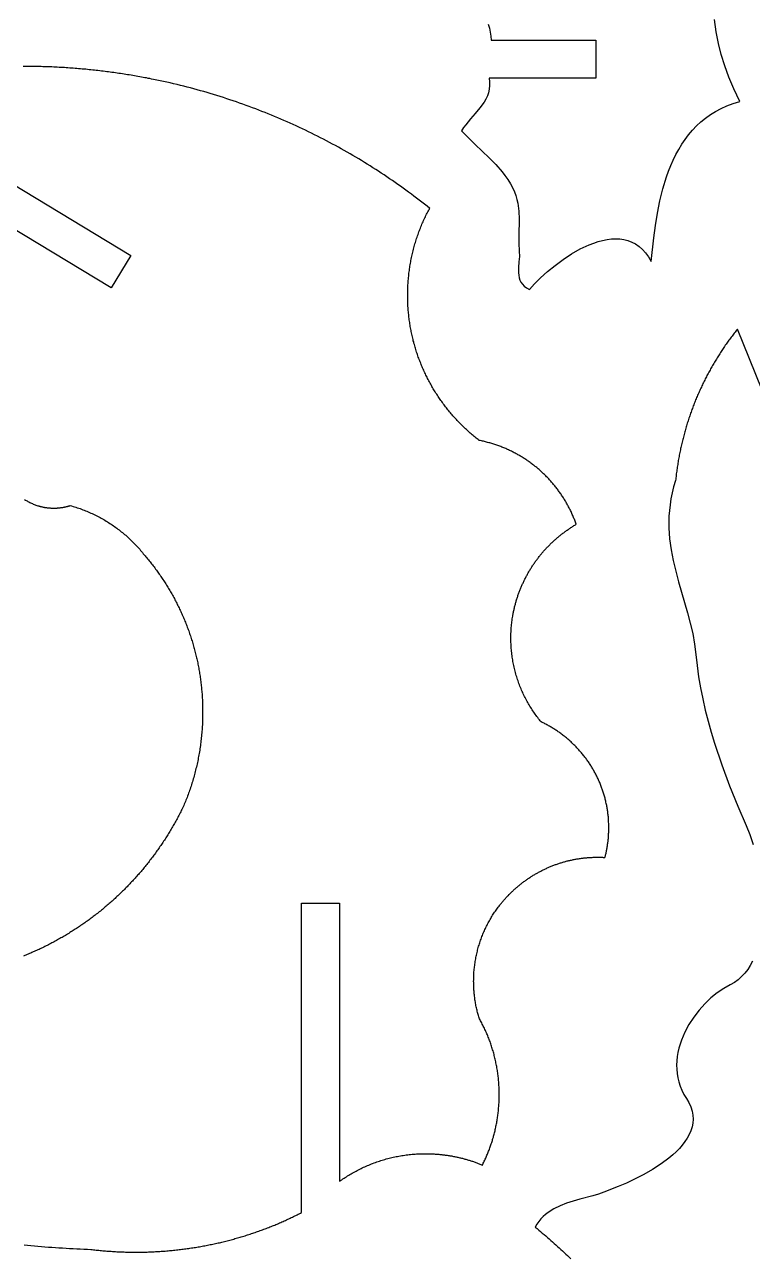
# Model space of a CAD drawing. Extents: x 25 to 747, y 34 to 1185.
# Drawn here: x 228.5 to 346.2, y 558.6 to 758.3 of the extents above; entities that cross this region are included whole.
import ezdxf

# ---------------------------------------------------------------- set-up
doc = ezdxf.new("R2010")
doc.units = 0
doc.layers.add('Default_Layer', color=1, linetype='CONTINUOUS')

msp = doc.modelspace()

# ---------------------------------------------------------------- linework, layer by layer
at = {"layer": 'Default_Layer'}
for points in [[(303.48, 758.36), (303.68, 757.73), (303.81, 757.09), (303.9, 756.45), (303.94, 755.8), (303.94, 755.77), (320.86, 755.77), (320.86, 749.62), (303.64, 749.62), (303.68, 749.05), (303.7, 748.43), (303.64, 747.84), (303.52, 747.28), (303.34, 746.75), (303.1, 746.24), (302.82, 745.76), (302.14, 744.82), (301.38, 743.91), (300.59, 743.02), (299.83, 742.1), (299.48, 741.62), (299.16, 741.12), (300.25, 740), (301.37, 738.91), (303.62, 736.76), (304.7, 735.65), (305.71, 734.48), (306.18, 733.86), (306.63, 733.22), (307.05, 732.54), (307.43, 731.84), (307.71, 731.24), (307.93, 730.63), (308.11, 730), (308.24, 729.37), (308.4, 728.1), (308.46, 726.8), (308.43, 724.19), (308.43, 722.9), (308.49, 721.62), (308.51, 720.76), (308.45, 719.88), (308.38, 718.99), (308.37, 718.13), (308.41, 717.72), (308.48, 717.32), (308.59, 716.95), (308.77, 716.59), (309, 716.26), (309.3, 715.95), (309.68, 715.68), (310.14, 715.44), (310.97, 716.36), (311.95, 717.33), (313.06, 718.33), (314.28, 719.33), (315.58, 720.29), (316.95, 721.18), (318.37, 721.99), (319.81, 722.66), (320.54, 722.94), (321.26, 723.18), (321.98, 723.38), (322.7, 723.52), (323.4, 723.61), (324.1, 723.64), (324.78, 723.61), (325.44, 723.51), (326.08, 723.35), (326.71, 723.11), (327.31, 722.79), (327.88, 722.4), (328.42, 721.92), (328.93, 721.35), (329.41, 720.69), (329.85, 719.93), (330.25, 723.81), (330.52, 725.79), (330.84, 727.79), (331.24, 729.77), (331.73, 731.73), (332.31, 733.64), (332.64, 734.57), (333.01, 735.49), (333.4, 736.38), (333.83, 737.25), (334.29, 738.1), (334.78, 738.92), (335.32, 739.71), (335.89, 740.47), (336.51, 741.2), (337.17, 741.89), (337.87, 742.54), (338.62, 743.16), (339.42, 743.73), (340.26, 744.25), (341.16, 744.73), (342.11, 745.16), (343.11, 745.54), (344.17, 745.86), (343.24, 747.88), (342.43, 749.79), (341.75, 751.63), (341.18, 753.44), (340.71, 755.26), (340.34, 757.14), (340.07, 759.11)], [(228.36, 560.79), (228.92, 560.74), (229.48, 560.68), (230.05, 560.63), (230.61, 560.58), (231.17, 560.53), (231.74, 560.48), (232.31, 560.44), (232.87, 560.39), (233.44, 560.35), (234.01, 560.31), (234.59, 560.28), (235.16, 560.24), (235.73, 560.21), (236.31, 560.18), (236.88, 560.15), (237.46, 560.12), (238.04, 560.1), (238.61, 560.07), (239.19, 560.05), (239.4, 560.03), (239.61, 560), (239.82, 559.98), (240.03, 559.95), (240.24, 559.93), (240.45, 559.91), (240.67, 559.88), (240.89, 559.86), (241.11, 559.84), (241.33, 559.82), (241.55, 559.8), (241.77, 559.79), (242, 559.77), (242.22, 559.75), (242.45, 559.74), (242.68, 559.72), (242.91, 559.71), (243.14, 559.7), (243.37, 559.68), (243.61, 559.67), (243.84, 559.66), (244.07, 559.65), (244.31, 559.64), (244.55, 559.64), (244.78, 559.63), (245.02, 559.62), (245.26, 559.62), (245.5, 559.61), (245.73, 559.61), (245.97, 559.61), (246.21, 559.61), (246.45, 559.61), (246.68, 559.61), (246.91, 559.61), (247.14, 559.61), (247.37, 559.61), (247.6, 559.62), (247.82, 559.62), (248.05, 559.63), (248.28, 559.63), (248.51, 559.64), (248.74, 559.65), (248.96, 559.66), (249.19, 559.67), (249.42, 559.68), (249.64, 559.69), (249.87, 559.7), (250.09, 559.72), (250.32, 559.73), (250.54, 559.74), (250.77, 559.76), (250.99, 559.78), (251.22, 559.79), (251.44, 559.81), (251.67, 559.83), (251.89, 559.85), (252.11, 559.87), (252.34, 559.89), (252.56, 559.92), (252.78, 559.94), (253.01, 559.96), (253.23, 559.99), (253.45, 560.01), (253.67, 560.04), (253.89, 560.07), (254.11, 560.09), (254.33, 560.12), (254.56, 560.15), (254.78, 560.18), (255, 560.21), (255.21, 560.25), (255.43, 560.28), (255.65, 560.31), (255.87, 560.35), (256.09, 560.38), (256.31, 560.42), (256.53, 560.45), (256.74, 560.49), (256.96, 560.53), (257.18, 560.57), (257.39, 560.61), (257.61, 560.65), (257.83, 560.69), (258.04, 560.73), (258.26, 560.77), (258.47, 560.82), (258.69, 560.86), (258.9, 560.91), (259.11, 560.95), (259.33, 561), (259.54, 561.05), (259.75, 561.1), (259.97, 561.14), (260.18, 561.19), (260.39, 561.24), (260.6, 561.29), (260.81, 561.35), (261.02, 561.4), (261.23, 561.45), (261.44, 561.51), (261.65, 561.56), (261.86, 561.62), (262.07, 561.67), (262.28, 561.73), (262.49, 561.79), (262.69, 561.85), (262.9, 561.9), (263.11, 561.96), (263.31, 562.02), (263.52, 562.09), (263.73, 562.15), (263.93, 562.21), (264.14, 562.27), (264.34, 562.34), (264.54, 562.4), (264.75, 562.47), (264.95, 562.53), (265.15, 562.6), (265.36, 562.67), (265.56, 562.74), (265.76, 562.81), (265.96, 562.88), (266.16, 562.95), (266.36, 563.02), (266.56, 563.09), (266.76, 563.16), (266.96, 563.23), (267.16, 563.31), (267.36, 563.38), (267.55, 563.46), (267.75, 563.53), (267.95, 563.61), (268.14, 563.69), (268.34, 563.76), (268.54, 563.84), (268.73, 563.92), (268.92, 564), (269.12, 564.08), (269.31, 564.16), (269.51, 564.24), (269.7, 564.33), (269.89, 564.41), (270.08, 564.49), (270.27, 564.58), (270.46, 564.66), (270.65, 564.75), (270.84, 564.83), (271.03, 564.92), (271.22, 565.01), (271.41, 565.1), (271.6, 565.19), (271.78, 565.27), (271.97, 565.36), (272.16, 565.46), (272.34, 565.55), (272.53, 565.64), (272.71, 565.73), (272.9, 565.82), (273.08, 565.92), (273.26, 566.01), (273.26, 616.09), (279.41, 616.09), (279.41, 571.07), (279.59, 571.2), (279.77, 571.32), (279.96, 571.45), (280.14, 571.58), (280.33, 571.7), (280.52, 571.82), (280.71, 571.94), (280.9, 572.06), (281.09, 572.18), (281.29, 572.29), (281.48, 572.41), (281.68, 572.52), (281.88, 572.63), (282.08, 572.73), (282.28, 572.84), (282.48, 572.94), (282.68, 573.05), (282.89, 573.15), (283.09, 573.25), (283.3, 573.34), (283.5, 573.44), (283.71, 573.53), (283.92, 573.62), (284.13, 573.71), (284.35, 573.8), (284.56, 573.88), (284.77, 573.97), (284.99, 574.05), (285.21, 574.13), (285.42, 574.2), (285.64, 574.28), (285.86, 574.35), (286.08, 574.42), (286.3, 574.49), (286.52, 574.56), (286.75, 574.62), (286.97, 574.69), (287.2, 574.75), (287.42, 574.81), (287.65, 574.86), (287.88, 574.92), (288.11, 574.97), (288.34, 575.02), (288.57, 575.07), (288.8, 575.11), (289.03, 575.15), (289.26, 575.2), (289.5, 575.23), (289.73, 575.27), (289.97, 575.3), (290.2, 575.34), (290.44, 575.37), (290.68, 575.39), (290.91, 575.42), (291.15, 575.44), (291.39, 575.46), (291.63, 575.48), (291.87, 575.5), (292.12, 575.51), (292.36, 575.52), (292.6, 575.53), (292.85, 575.53), (293.09, 575.54), (293.33, 575.54), (293.49, 575.54), (293.64, 575.54), (293.8, 575.54), (293.95, 575.53), (294.11, 575.53), (294.26, 575.52), (294.42, 575.52), (294.57, 575.51), (294.72, 575.5), (294.87, 575.49), (295.03, 575.48), (295.18, 575.47), (295.33, 575.46), (295.48, 575.44), (295.63, 575.43), (295.79, 575.42), (295.94, 575.4), (296.09, 575.38), (296.24, 575.37), (296.39, 575.35), (296.53, 575.33), (296.68, 575.31), (296.83, 575.29), (296.98, 575.27), (297.13, 575.24), (297.28, 575.22), (297.42, 575.19), (297.57, 575.17), (297.71, 575.14), (297.86, 575.11), (298.01, 575.09), (298.15, 575.06), (298.29, 575.03), (298.44, 575), (298.58, 574.97), (298.73, 574.93), (298.87, 574.9), (299.01, 574.87), (299.15, 574.83), (299.29, 574.8), (299.43, 574.76), (299.57, 574.72), (299.71, 574.68), (299.85, 574.65), (299.99, 574.61), (300.13, 574.57), (300.27, 574.52), (300.4, 574.48), (300.54, 574.44), (300.68, 574.4), (300.81, 574.35), (300.95, 574.31), (301.08, 574.26), (301.21, 574.21), (301.35, 574.17), (301.48, 574.12), (301.61, 574.07), (301.74, 574.02), (301.87, 573.97), (302, 573.92), (302.13, 573.87), (302.26, 573.81), (302.39, 573.76), (302.52, 573.71), (302.6, 573.86), (302.68, 574.02), (302.75, 574.18), (302.83, 574.34), (302.91, 574.49), (302.98, 574.65), (303.06, 574.82), (303.13, 574.98), (303.2, 575.14), (303.27, 575.3), (303.34, 575.47), (303.41, 575.63), (303.48, 575.8), (303.54, 575.97), (303.61, 576.13), (303.67, 576.3), (303.73, 576.47), (303.8, 576.64), (303.86, 576.81), (303.91, 576.98), (303.97, 577.15), (304.03, 577.33), (304.09, 577.5), (304.14, 577.67), (304.19, 577.85), (304.24, 578.02), (304.3, 578.2), (304.34, 578.38), (304.39, 578.55), (304.44, 578.73), (304.49, 578.91), (304.53, 579.09), (304.57, 579.27), (304.62, 579.45), (304.66, 579.63), (304.7, 579.81), (304.73, 579.99), (304.77, 580.18), (304.81, 580.36), (304.84, 580.54), (304.87, 580.73), (304.91, 580.91), (304.94, 581.1), (304.96, 581.29), (304.99, 581.47), (305.02, 581.66), (305.04, 581.85), (305.07, 582.04), (305.09, 582.22), (305.11, 582.41), (305.13, 582.6), (305.15, 582.79), (305.16, 582.98), (305.18, 583.17), (305.19, 583.37), (305.2, 583.56), (305.22, 583.75), (305.23, 583.94), (305.23, 584.14), (305.24, 584.33), (305.25, 584.52), (305.25, 584.72), (305.25, 584.91), (305.25, 585.11), (305.25, 585.32), (305.25, 585.53), (305.24, 585.74), (305.24, 585.95), (305.23, 586.16), (305.22, 586.36), (305.21, 586.57), (305.2, 586.78), (305.18, 586.99), (305.17, 587.2), (305.15, 587.4), (305.13, 587.61), (305.11, 587.81), (305.09, 588.02), (305.06, 588.22), (305.03, 588.43), (305.01, 588.63), (304.98, 588.83), (304.95, 589.03), (304.92, 589.23), (304.88, 589.44), (304.85, 589.64), (304.81, 589.84), (304.77, 590.03), (304.73, 590.23), (304.69, 590.43), (304.65, 590.63), (304.6, 590.82), (304.55, 591.02), (304.51, 591.21), (304.46, 591.41), (304.41, 591.6), (304.36, 591.79), (304.3, 591.99), (304.25, 592.18), (304.19, 592.37), (304.13, 592.56), (304.07, 592.75), (304.01, 592.94), (303.95, 593.12), (303.89, 593.31), (303.82, 593.5), (303.76, 593.68), (303.69, 593.87), (303.62, 594.05), (303.55, 594.23), (303.48, 594.42), (303.4, 594.6), (303.33, 594.78), (303.25, 594.96), (303.18, 595.13), (303.1, 595.31), (303.02, 595.49), (302.94, 595.66), (302.85, 595.84), (302.77, 596.01), (302.68, 596.19), (302.6, 596.36), (302.51, 596.53), (302.42, 596.7), (302.33, 596.87), (302.24, 597.04), (302.15, 597.2), (302.05, 597.37), (302, 597.54), (301.95, 597.71), (301.89, 597.89), (301.84, 598.06), (301.79, 598.24), (301.75, 598.42), (301.7, 598.6), (301.66, 598.78), (301.61, 598.96), (301.57, 599.15), (301.53, 599.33), (301.49, 599.52), (301.46, 599.7), (301.42, 599.89), (301.39, 600.08), (301.36, 600.27), (301.33, 600.47), (301.3, 600.66), (301.28, 600.85), (301.25, 601.05), (301.23, 601.24), (301.21, 601.44), (301.19, 601.64), (301.18, 601.83), (301.16, 602.03), (301.15, 602.23), (301.14, 602.43), (301.13, 602.63), (301.12, 602.84), (301.12, 603.04), (301.12, 603.24), (301.11, 603.44), (301.12, 603.66), (301.12, 603.88), (301.12, 604.1), (301.13, 604.31), (301.14, 604.53), (301.16, 604.75), (301.17, 604.96), (301.19, 605.18), (301.21, 605.39), (301.23, 605.6), (301.25, 605.81), (301.28, 606.03), (301.31, 606.24), (301.34, 606.45), (301.37, 606.66), (301.4, 606.87), (301.44, 607.07), (301.48, 607.28), (301.52, 607.49), (301.56, 607.69), (301.61, 607.9), (301.66, 608.1), (301.71, 608.3), (301.76, 608.51), (301.81, 608.71), (301.87, 608.91), (301.92, 609.11), (301.98, 609.31), (302.04, 609.51), (302.11, 609.7), (302.17, 609.9), (302.24, 610.1), (302.31, 610.29), (302.38, 610.48), (302.45, 610.68), (302.53, 610.87), (302.6, 611.06), (302.68, 611.25), (302.76, 611.43), (302.85, 611.62), (302.93, 611.81), (303.02, 611.99), (303.1, 612.18), (303.19, 612.36), (303.28, 612.54), (303.38, 612.72), (303.47, 612.9), (303.57, 613.08), (303.67, 613.26), (303.77, 613.43), (303.87, 613.61), (303.97, 613.78), (304.08, 613.96), (304.18, 614.13), (304.29, 614.3), (304.4, 614.47), (304.51, 614.63), (304.63, 614.8), (304.74, 614.97), (304.86, 615.13), (304.98, 615.29), (305.1, 615.45), (305.22, 615.61), (305.34, 615.77), (305.43, 615.88), (305.52, 615.99), (305.61, 616.1), (305.7, 616.21), (305.79, 616.32), (305.88, 616.43), (305.97, 616.53), (306.06, 616.64), (306.15, 616.75), (306.25, 616.85), (306.34, 616.95), (306.44, 617.06), (306.53, 617.16), (306.63, 617.26), (306.73, 617.36), (306.82, 617.47), (306.92, 617.57), (307.02, 617.67), (307.12, 617.76), (307.22, 617.86), (307.32, 617.96), (307.43, 618.06), (307.53, 618.15), (307.63, 618.25), (307.74, 618.34), (307.84, 618.44), (307.95, 618.53), (308.05, 618.62), (308.16, 618.71), (308.26, 618.8), (308.37, 618.89), (308.48, 618.98), (308.59, 619.07), (308.7, 619.16), (308.81, 619.25), (308.92, 619.33), (309.03, 619.42), (309.14, 619.5), (309.26, 619.59), (309.37, 619.67), (309.48, 619.75), (309.6, 619.84), (309.71, 619.92), (309.83, 620), (309.94, 620.08), (310.06, 620.16), (310.18, 620.23), (310.3, 620.31), (310.41, 620.39), (310.53, 620.46), (310.65, 620.54), (310.77, 620.61), (310.89, 620.68), (311.01, 620.75), (311.13, 620.83), (311.26, 620.9), (311.38, 620.97), (311.5, 621.03), (311.63, 621.1), (311.75, 621.17), (311.88, 621.24), (312, 621.3), (312.13, 621.37), (312.25, 621.43), (312.38, 621.49), (312.51, 621.55), (312.63, 621.61), (312.76, 621.67), (312.89, 621.73), (313.02, 621.79), (313.15, 621.85), (313.28, 621.91), (313.41, 621.96), (313.54, 622.02), (313.67, 622.07), (313.8, 622.12), (313.94, 622.18), (314.07, 622.23), (314.2, 622.28), (314.34, 622.33), (314.47, 622.37), (314.61, 622.42), (314.74, 622.47), (314.88, 622.51), (315.01, 622.56), (315.15, 622.6), (315.28, 622.64), (315.42, 622.69), (315.56, 622.73), (315.7, 622.77), (315.84, 622.81), (315.97, 622.84), (316.11, 622.88), (316.25, 622.92), (316.39, 622.95), (316.53, 622.99), (316.67, 623.02), (316.81, 623.05), (316.96, 623.08), (317.1, 623.11), (317.24, 623.14), (317.38, 623.17), (317.53, 623.2), (317.67, 623.22), (317.81, 623.25), (317.96, 623.27), (318.1, 623.29), (318.25, 623.31), (318.39, 623.34), (318.54, 623.36), (318.68, 623.37), (318.83, 623.39), (318.97, 623.41), (319.12, 623.42), (319.27, 623.44), (319.41, 623.45), (319.56, 623.47), (319.71, 623.48), (319.86, 623.49), (320, 623.5), (320.15, 623.5), (320.3, 623.51), (320.45, 623.52), (320.6, 623.52), (320.75, 623.53), (320.9, 623.53), (321.05, 623.53), (321.2, 623.53), (321.35, 623.53), (321.51, 623.53), (321.66, 623.53), (321.81, 623.52), (321.95, 623.52), (322.09, 623.51), (322.23, 623.51), (322.36, 623.5), (322.4, 623.63), (322.44, 623.77), (322.47, 623.91), (322.5, 624.05), (322.54, 624.19), (322.57, 624.33), (322.6, 624.47), (322.63, 624.62), (322.66, 624.76), (322.68, 624.91), (322.71, 625.05), (322.73, 625.2), (322.76, 625.35), (322.78, 625.5), (322.8, 625.65), (322.82, 625.8), (322.84, 625.95), (322.86, 626.1), (322.88, 626.26), (322.89, 626.41), (322.91, 626.57), (322.92, 626.72), (322.93, 626.88), (322.94, 627.03), (322.95, 627.19), (322.96, 627.35), (322.97, 627.51), (322.97, 627.66), (322.98, 627.82), (322.98, 627.98), (322.98, 628.14), (322.99, 628.3), (322.98, 628.48), (322.98, 628.65), (322.98, 628.83), (322.97, 629.01), (322.96, 629.18), (322.96, 629.36), (322.95, 629.53), (322.93, 629.7), (322.92, 629.88), (322.91, 630.05), (322.89, 630.22), (322.87, 630.39), (322.85, 630.57), (322.83, 630.74), (322.81, 630.91), (322.78, 631.08), (322.76, 631.25), (322.73, 631.42), (322.7, 631.58), (322.67, 631.75), (322.64, 631.92), (322.6, 632.09), (322.57, 632.25), (322.53, 632.42), (322.5, 632.59), (322.46, 632.75), (322.42, 632.91), (322.37, 633.08), (322.33, 633.24), (322.29, 633.4), (322.24, 633.57), (322.19, 633.73), (322.14, 633.89), (322.09, 634.05), (322.04, 634.21), (321.99, 634.37), (321.93, 634.53), (321.88, 634.68), (321.82, 634.84), (321.76, 635), (321.7, 635.15), (321.64, 635.31), (321.58, 635.46), (321.51, 635.62), (321.45, 635.77), (321.38, 635.92), (321.31, 636.07), (321.24, 636.23), (321.17, 636.38), (321.1, 636.53), (321.03, 636.67), (320.95, 636.82), (320.87, 636.97), (320.8, 637.12), (320.72, 637.26), (320.64, 637.41), (320.56, 637.55), (320.48, 637.7), (320.39, 637.84), (320.31, 637.98), (320.22, 638.12), (320.14, 638.26), (320.05, 638.4), (319.96, 638.54), (319.87, 638.68), (319.78, 638.82), (319.68, 638.95), (319.59, 639.09), (319.49, 639.22), (319.4, 639.36), (319.3, 639.49), (319.2, 639.62), (319.1, 639.75), (319, 639.88), (318.9, 640.01), (318.79, 640.14), (318.69, 640.27), (318.58, 640.4), (318.48, 640.52), (318.37, 640.65), (318.26, 640.77), (318.15, 640.9), (318.04, 641.02), (317.93, 641.14), (317.82, 641.26), (317.7, 641.38), (317.59, 641.5), (317.47, 641.61), (317.35, 641.73), (317.23, 641.85), (317.11, 641.96), (316.99, 642.07), (316.87, 642.19), (316.75, 642.3), (316.63, 642.41), (316.5, 642.52), (316.38, 642.63), (316.25, 642.73), (316.12, 642.84), (316, 642.94), (315.87, 643.05), (315.74, 643.15), (315.61, 643.25), (315.47, 643.35), (315.34, 643.45), (315.21, 643.55), (315.07, 643.65), (314.94, 643.75), (314.8, 643.84), (314.66, 643.93), (314.53, 644.03), (314.39, 644.12), (314.25, 644.21), (314.11, 644.3), (313.96, 644.39), (313.82, 644.48), (313.68, 644.56), (313.53, 644.65), (313.39, 644.73), (313.24, 644.81), (313.1, 644.89), (312.95, 644.97), (312.8, 645.05), (312.65, 645.13), (312.5, 645.21), (312.35, 645.28), (312.2, 645.36), (312.05, 645.43), (311.9, 645.6), (311.76, 645.77), (311.63, 645.95), (311.49, 646.13), (311.35, 646.3), (311.22, 646.49), (311.09, 646.67), (310.96, 646.85), (310.83, 647.03), (310.71, 647.22), (310.58, 647.41), (310.46, 647.6), (310.34, 647.79), (310.22, 647.98), (310.11, 648.17), (309.99, 648.37), (309.88, 648.56), (309.77, 648.76), (309.66, 648.96), (309.56, 649.16), (309.45, 649.36), (309.35, 649.56), (309.25, 649.76), (309.15, 649.97), (309.06, 650.18), (308.97, 650.38), (308.87, 650.59), (308.78, 650.8), (308.7, 651.01), (308.61, 651.22), (308.53, 651.44), (308.45, 651.65), (308.37, 651.87), (308.3, 652.08), (308.22, 652.3), (308.15, 652.52), (308.08, 652.74), (308.02, 652.96), (307.95, 653.18), (307.89, 653.41), (307.83, 653.63), (307.77, 653.86), (307.72, 654.08), (307.67, 654.31), (307.62, 654.54), (307.57, 654.76), (307.52, 654.99), (307.48, 655.22), (307.44, 655.46), (307.4, 655.69), (307.37, 655.92), (307.33, 656.15), (307.3, 656.39), (307.28, 656.62), (307.25, 656.86), (307.23, 657.1), (307.21, 657.34), (307.19, 657.57), (307.18, 657.81), (307.16, 658.05), (307.15, 658.29), (307.15, 658.54), (307.14, 658.78), (307.14, 659.02), (307.14, 659.27), (307.15, 659.51), (307.15, 659.76), (307.16, 660), (307.18, 660.24), (307.19, 660.48), (307.21, 660.72), (307.23, 660.95), (307.25, 661.19), (307.27, 661.42), (307.3, 661.65), (307.33, 661.87), (307.36, 662.09), (307.4, 662.31), (307.43, 662.53), (307.47, 662.74), (307.5, 662.89), (307.53, 663.03), (307.55, 663.18), (307.58, 663.33), (307.62, 663.47), (307.65, 663.62), (307.68, 663.76), (307.72, 663.91), (307.75, 664.05), (307.79, 664.2), (307.82, 664.34), (307.86, 664.48), (307.9, 664.63), (307.94, 664.77), (307.98, 664.91), (308.02, 665.05), (308.06, 665.19), (308.11, 665.33), (308.15, 665.47), (308.2, 665.61), (308.24, 665.75), (308.29, 665.89), (308.34, 666.03), (308.39, 666.17), (308.44, 666.3), (308.49, 666.44), (308.54, 666.58), (308.59, 666.71), (308.64, 666.85), (308.7, 666.98), (308.75, 667.12), (308.81, 667.25), (308.86, 667.38), (308.92, 667.52), (308.98, 667.65), (309.04, 667.78), (309.1, 667.91), (309.16, 668.04), (309.22, 668.18), (309.28, 668.31), (309.35, 668.43), (309.41, 668.56), (309.48, 668.69), (309.54, 668.82), (309.61, 668.95), (309.68, 669.07), (309.75, 669.2), (309.82, 669.33), (309.89, 669.45), (309.96, 669.58), (310.03, 669.7), (310.1, 669.83), (310.17, 669.95), (310.25, 670.07), (310.32, 670.19), (310.4, 670.32), (310.48, 670.44), (310.55, 670.56), (310.63, 670.68), (310.71, 670.8), (310.79, 670.91), (310.87, 671.03), (310.95, 671.15), (311.03, 671.27), (311.12, 671.38), (311.2, 671.5), (311.28, 671.61), (311.37, 671.73), (311.45, 671.84), (311.54, 671.96), (311.63, 672.07), (311.71, 672.18), (311.8, 672.29), (311.89, 672.41), (311.98, 672.52), (312.07, 672.63), (312.17, 672.73), (312.26, 672.84), (312.35, 672.95), (312.44, 673.06), (312.54, 673.17), (312.63, 673.27), (312.73, 673.38), (312.83, 673.48), (312.92, 673.59), (313.02, 673.69), (313.12, 673.79), (313.22, 673.89), (313.32, 674), (313.42, 674.1), (313.52, 674.2), (313.62, 674.3), (313.73, 674.4), (313.83, 674.49), (313.93, 674.59), (314.04, 674.69), (314.14, 674.79), (314.25, 674.88), (314.36, 674.98), (314.46, 675.07), (314.57, 675.16), (314.68, 675.26), (314.79, 675.35), (314.9, 675.44), (315.01, 675.53), (315.12, 675.62), (315.23, 675.71), (315.35, 675.8), (315.46, 675.89), (315.57, 675.97), (315.69, 676.06), (315.8, 676.15), (315.92, 676.23), (316.03, 676.32), (316.15, 676.4), (316.27, 676.48), (316.39, 676.56), (316.51, 676.65), (316.62, 676.73), (316.74, 676.81), (316.86, 676.89), (316.99, 676.96), (317.11, 677.04), (317.23, 677.12), (317.35, 677.2), (317.47, 677.27), (317.6, 677.35), (317.72, 677.42), (317.66, 677.58), (317.6, 677.74), (317.54, 677.9), (317.48, 678.07), (317.42, 678.23), (317.35, 678.38), (317.29, 678.54), (317.22, 678.7), (317.15, 678.86), (317.08, 679.01), (317.01, 679.17), (316.94, 679.33), (316.87, 679.48), (316.79, 679.63), (316.72, 679.79), (316.64, 679.94), (316.56, 680.09), (316.48, 680.24), (316.4, 680.39), (316.32, 680.54), (316.24, 680.69), (316.15, 680.84), (316.07, 680.98), (315.98, 681.13), (315.9, 681.27), (315.81, 681.42), (315.72, 681.56), (315.63, 681.71), (315.54, 681.85), (315.45, 681.99), (315.35, 682.13), (315.26, 682.27), (315.16, 682.41), (315.07, 682.55), (314.97, 682.68), (314.87, 682.82), (314.77, 682.95), (314.67, 683.09), (314.57, 683.22), (314.46, 683.36), (314.36, 683.49), (314.26, 683.62), (314.15, 683.75), (314.04, 683.88), (313.93, 684.01), (313.83, 684.13), (313.72, 684.26), (313.6, 684.39), (313.49, 684.51), (313.38, 684.63), (313.27, 684.76), (313.15, 684.88), (313.04, 685), (312.92, 685.12), (312.8, 685.24), (312.68, 685.36), (312.56, 685.48), (312.44, 685.59), (312.32, 685.71), (312.2, 685.82), (312.07, 685.93), (311.95, 686.05), (311.83, 686.16), (311.7, 686.27), (311.57, 686.38), (311.44, 686.49), (311.32, 686.59), (311.19, 686.7), (311.06, 686.8), (310.92, 686.91), (310.79, 687.01), (310.66, 687.11), (310.53, 687.22), (310.39, 687.32), (310.26, 687.41), (310.12, 687.51), (309.98, 687.61), (309.84, 687.7), (309.7, 687.8), (309.57, 687.89), (309.42, 687.99), (309.28, 688.08), (309.14, 688.17), (309, 688.26), (308.85, 688.34), (308.71, 688.43), (308.57, 688.52), (308.42, 688.6), (308.27, 688.68), (308.13, 688.77), (307.98, 688.85), (307.83, 688.93), (307.68, 689.01), (307.53, 689.08), (307.38, 689.16), (307.23, 689.24), (307.07, 689.31), (306.92, 689.38), (306.77, 689.46), (306.61, 689.53), (306.46, 689.6), (306.3, 689.66), (306.14, 689.73), (305.98, 689.8), (305.83, 689.86), (305.67, 689.92), (305.51, 689.99), (305.35, 690.05), (305.19, 690.11), (305.03, 690.16), (304.86, 690.22), (304.7, 690.28), (304.54, 690.33), (304.37, 690.38), (304.21, 690.44), (304.04, 690.49), (303.88, 690.54), (303.71, 690.58), (303.55, 690.63), (303.38, 690.68), (303.21, 690.72), (303.04, 690.76), (302.87, 690.8), (302.7, 690.85), (302.53, 690.88), (302.36, 690.92), (302.19, 690.96), (302.02, 690.99), (301.85, 691.12), (301.69, 691.25), (301.52, 691.38), (301.36, 691.51), (301.2, 691.65), (301.04, 691.78), (300.88, 691.92), (300.72, 692.05), (300.56, 692.19), (300.41, 692.33), (300.25, 692.47), (300.1, 692.61), (299.94, 692.75), (299.79, 692.89), (299.64, 693.03), (299.49, 693.18), (299.34, 693.32), (299.19, 693.47), (299.04, 693.62), (298.9, 693.77), (298.75, 693.92), (298.61, 694.07), (298.46, 694.22), (298.32, 694.37), (298.18, 694.52), (298.04, 694.68), (297.9, 694.83), (297.76, 694.99), (297.63, 695.15), (297.49, 695.31), (297.36, 695.47), (297.22, 695.63), (297.09, 695.79), (296.96, 695.95), (296.83, 696.11), (296.7, 696.27), (296.57, 696.44), (296.45, 696.6), (296.32, 696.77), (296.2, 696.94), (296.07, 697.11), (295.95, 697.28), (295.83, 697.45), (295.71, 697.62), (295.59, 697.79), (295.48, 697.96), (295.36, 698.13), (295.25, 698.31), (295.13, 698.48), (295.02, 698.66), (294.91, 698.84), (294.8, 699.01), (294.69, 699.19), (294.58, 699.37), (294.48, 699.55), (294.37, 699.73), (294.27, 699.91), (294.16, 700.1), (294.06, 700.28), (293.96, 700.46), (293.86, 700.65), (293.77, 700.83), (293.67, 701.02), (293.57, 701.21), (293.48, 701.39), (293.39, 701.58), (293.3, 701.77), (293.21, 701.96), (293.12, 702.15), (293.03, 702.34), (292.95, 702.53), (292.86, 702.73), (292.78, 702.92), (292.7, 703.12), (292.62, 703.31), (292.54, 703.51), (292.46, 703.7), (292.38, 703.9), (292.31, 704.1), (292.24, 704.29), (292.16, 704.49), (292.09, 704.69), (292.02, 704.89), (291.96, 705.09), (291.89, 705.29), (291.82, 705.5), (291.76, 705.7), (291.7, 705.9), (291.64, 706.11), (291.58, 706.31), (291.52, 706.52), (291.46, 706.72), (291.41, 706.93), (291.35, 707.13), (291.3, 707.34), (291.25, 707.55), (291.2, 707.76), (291.15, 707.97), (291.11, 708.18), (291.06, 708.39), (291.02, 708.6), (290.98, 708.81), (290.94, 709.02), (290.9, 709.23), (290.86, 709.45), (290.83, 709.66), (290.79, 709.87), (290.76, 710.09), (290.73, 710.3), (290.7, 710.52), (290.67, 710.73), (290.64, 710.95), (290.62, 711.17), (290.6, 711.39), (290.57, 711.6), (290.55, 711.82), (290.53, 712.04), (290.52, 712.26), (290.5, 712.48), (290.49, 712.7), (290.48, 712.92), (290.47, 713.14), (290.46, 713.36), (290.45, 713.58), (290.44, 713.8), (290.44, 714.03), (290.44, 714.25), (290.44, 714.47), (290.44, 714.72), (290.44, 714.96), (290.44, 715.2), (290.45, 715.44), (290.46, 715.68), (290.47, 715.92), (290.48, 716.16), (290.5, 716.39), (290.51, 716.63), (290.53, 716.87), (290.55, 717.11), (290.57, 717.34), (290.6, 717.58), (290.62, 717.81), (290.65, 718.05), (290.68, 718.28), (290.71, 718.51), (290.74, 718.75), (290.78, 718.98), (290.81, 719.21), (290.85, 719.44), (290.89, 719.67), (290.93, 719.9), (290.97, 720.13), (291.02, 720.35), (291.06, 720.58), (291.11, 720.81), (291.16, 721.03), (291.21, 721.26), (291.27, 721.48), (291.32, 721.7), (291.38, 721.93), (291.44, 722.15), (291.5, 722.37), (291.56, 722.59), (291.62, 722.81), (291.68, 723.03), (291.75, 723.24), (291.82, 723.46), (291.89, 723.68), (291.96, 723.89), (292.03, 724.1), (292.11, 724.32), (292.18, 724.53), (292.26, 724.74), (292.34, 724.95), (292.42, 725.16), (292.5, 725.37), (292.58, 725.58), (292.67, 725.78), (292.75, 725.99), (292.84, 726.19), (292.93, 726.39), (293.02, 726.6), (293.11, 726.8), (293.21, 727), (293.3, 727.2), (293.4, 727.4), (293.49, 727.59), (293.59, 727.79), (293.69, 727.98), (293.8, 728.18), (293.9, 728.37), (294, 728.56), (293.58, 728.9), (293.16, 729.23), (292.74, 729.56), (292.31, 729.89), (291.89, 730.21), (291.46, 730.54), (291.03, 730.86), (290.59, 731.18), (290.16, 731.5), (289.72, 731.81), (289.28, 732.13), (288.84, 732.44), (288.4, 732.75), (287.96, 733.05), (287.52, 733.36), (287.07, 733.66), (286.62, 733.96), (286.17, 734.26), (285.72, 734.55), (285.26, 734.85), (284.81, 735.14), (284.35, 735.43), (283.89, 735.71), (283.43, 736), (282.97, 736.28), (282.51, 736.56), (282.04, 736.84), (281.58, 737.11), (281.11, 737.39), (280.64, 737.66), (280.17, 737.92), (279.69, 738.19), (279.22, 738.45), (278.74, 738.72), (278.26, 738.97), (277.78, 739.23), (277.3, 739.49), (276.82, 739.74), (276.34, 739.99), (275.85, 740.23), (275.36, 740.48), (274.88, 740.72), (274.39, 740.96), (273.89, 741.2), (273.4, 741.43), (272.91, 741.66), (272.41, 741.89), (271.91, 742.12), (271.41, 742.35), (270.91, 742.57), (270.41, 742.79), (269.91, 743.01), (269.41, 743.22), (268.9, 743.43), (268.39, 743.64), (267.88, 743.85), (267.37, 744.06), (266.86, 744.26), (266.35, 744.46), (265.84, 744.66), (265.32, 744.85), (264.8, 745.04), (264.29, 745.23), (263.77, 745.42), (263.25, 745.6), (262.72, 745.78), (262.2, 745.96), (261.68, 746.14), (261.15, 746.31), (260.62, 746.48), (260.09, 746.65), (259.57, 746.82), (259.03, 746.98), (258.5, 747.14), (257.97, 747.3), (257.44, 747.45), (256.9, 747.6), (256.36, 747.75), (255.83, 747.9), (255.29, 748.04), (254.75, 748.18), (254.2, 748.32), (253.66, 748.46), (253.12, 748.59), (252.57, 748.72), (252.03, 748.85), (251.48, 748.97), (250.93, 749.09), (250.38, 749.21), (250.11, 749.27), (249.83, 749.33), (249.56, 749.38), (249.28, 749.44), (249.01, 749.49), (248.73, 749.55), (248.45, 749.6), (248.18, 749.66), (247.9, 749.71), (247.62, 749.76), (247.34, 749.81), (247.07, 749.86), (246.79, 749.91), (246.51, 749.96), (246.23, 750.01), (245.95, 750.06), (245.67, 750.1), (245.39, 750.15), (245.11, 750.19), (244.83, 750.24), (244.55, 750.28), (244.27, 750.32), (243.99, 750.37), (243.71, 750.41), (243.43, 750.45), (243.15, 750.49), (242.87, 750.53), (242.59, 750.57), (242.3, 750.61), (242.02, 750.64), (241.74, 750.68), (241.46, 750.72), (241.17, 750.75), (240.89, 750.78), (240.61, 750.82), (240.32, 750.85), (240.04, 750.88), (239.75, 750.91), (239.47, 750.94), (239.18, 750.97), (238.9, 751), (238.61, 751.03), (238.33, 751.06), (238.04, 751.09), (237.76, 751.11), (237.47, 751.14), (237.19, 751.16), (236.9, 751.18), (236.61, 751.21), (236.33, 751.23), (236.04, 751.25), (235.75, 751.27), (235.46, 751.29), (235.18, 751.31), (234.89, 751.33), (234.6, 751.35), (234.31, 751.36), (234.02, 751.38), (233.73, 751.39), (233.44, 751.41), (233.16, 751.42), (232.87, 751.44), (232.58, 751.45), (232.29, 751.46), (232, 751.47), (231.71, 751.48), (231.42, 751.49), (231.13, 751.5), (230.83, 751.5), (230.54, 751.51), (230.25, 751.52), (229.96, 751.52), (229.67, 751.53), (229.38, 751.53), (229.09, 751.53), (228.79, 751.53), (228.5, 751.54), (228.21, 751.54)], [(211.13, 741.79), (245.62, 720.95), (242.45, 715.69), (242.45, 715.69), (207.09, 737.05)], [(348.73, 696.88), (343.79, 708.98), (343.66, 708.83), (343.54, 708.67), (343.41, 708.51), (343.29, 708.35), (343.16, 708.19), (343.04, 708.03), (342.92, 707.87), (342.8, 707.7), (342.67, 707.54), (342.55, 707.38), (342.43, 707.21), (342.31, 707.05), (342.2, 706.88), (342.08, 706.72), (341.96, 706.55), (341.84, 706.39), (341.73, 706.22), (341.61, 706.05), (341.5, 705.88), (341.39, 705.71), (341.27, 705.54), (341.16, 705.37), (341.05, 705.2), (340.94, 705.03), (340.83, 704.86), (340.72, 704.69), (340.61, 704.51), (340.5, 704.34), (340.39, 704.17), (340.29, 703.99), (340.18, 703.82), (340.08, 703.64), (339.97, 703.46), (339.87, 703.29), (339.77, 703.11), (339.66, 702.93), (339.56, 702.75), (339.46, 702.57), (339.36, 702.39), (339.26, 702.21), (339.17, 702.03), (339.07, 701.85), (338.97, 701.67), (338.87, 701.49), (338.78, 701.31), (338.69, 701.12), (338.59, 700.94), (338.5, 700.75), (338.41, 700.57), (338.32, 700.38), (338.22, 700.2), (338.13, 700.01), (338.05, 699.82), (337.96, 699.64), (337.87, 699.45), (337.78, 699.26), (337.7, 699.07), (337.61, 698.88), (337.53, 698.69), (337.44, 698.5), (337.36, 698.31), (337.28, 698.12), (337.2, 697.93), (337.12, 697.74), (337.04, 697.54), (336.96, 697.35), (336.88, 697.16), (336.81, 696.96), (336.73, 696.77), (336.66, 696.57), (336.58, 696.38), (336.51, 696.18), (336.43, 695.98), (336.36, 695.78), (336.29, 695.59), (336.22, 695.39), (336.15, 695.19), (336.08, 694.99), (336.02, 694.79), (335.95, 694.59), (335.88, 694.39), (335.82, 694.19), (335.75, 693.99), (335.69, 693.79), (335.63, 693.59), (335.57, 693.38), (335.5, 693.18), (335.44, 692.98), (335.39, 692.77), (335.33, 692.57), (335.27, 692.36), (335.21, 692.16), (335.16, 691.95), (335.1, 691.75), (335.05, 691.54), (335, 691.33), (334.94, 691.12), (334.89, 690.92), (334.84, 690.71), (334.79, 690.5), (334.74, 690.29), (334.7, 690.08), (334.65, 689.87), (334.61, 689.66), (334.56, 689.45), (334.52, 689.24), (334.47, 689.03), (334.43, 688.82), (334.39, 688.6), (334.35, 688.39), (334.31, 688.18), (334.27, 687.96), (334.23, 687.75), (334.2, 687.54), (334.16, 687.32), (334.13, 687.11), (334.09, 686.89), (334.06, 686.67), (334.03, 686.46), (334, 686.24), (333.97, 686.02), (333.94, 685.81), (333.91, 685.59), (333.89, 685.37), (333.86, 685.15), (333.83, 684.93), (333.81, 684.71), (333.79, 684.49), (333.48, 683.5), (333.24, 682.52), (333.04, 681.55), (332.89, 680.59), (332.78, 679.64), (332.72, 678.71), (332.69, 677.78), (332.7, 676.87), (332.83, 675.06), (333.07, 673.29), (333.4, 671.54), (333.81, 669.82), (334.27, 668.12), (334.75, 666.43), (335.73, 663.07), (336.17, 661.4), (336.56, 659.72), (336.86, 658.03), (337.07, 656.33), (337.26, 654.54), (337.51, 652.75), (337.82, 650.95), (338.19, 649.15), (338.6, 647.35), (339.06, 645.56), (339.57, 643.77), (340.1, 642), (341.27, 638.51), (342.53, 635.1), (343.86, 631.81), (345.21, 628.65), (345.79, 627.2), (346.32, 625.59)], [(228.45, 681.43), (228.59, 681.35), (228.72, 681.27), (228.86, 681.19), (228.99, 681.11), (229.13, 681.03), (229.27, 680.96), (229.41, 680.89), (229.56, 680.82), (229.7, 680.76), (229.85, 680.7), (229.99, 680.64), (230.14, 680.58), (230.29, 680.53), (230.44, 680.47), (230.59, 680.43), (230.75, 680.38), (230.82, 680.36), (230.9, 680.34), (230.98, 680.32), (231.06, 680.3), (231.14, 680.28), (231.21, 680.26), (231.29, 680.24), (231.37, 680.22), (231.45, 680.21), (231.53, 680.19), (231.61, 680.18), (231.69, 680.16), (231.77, 680.15), (231.85, 680.14), (231.93, 680.12), (232.01, 680.11), (232.09, 680.1), (232.18, 680.09), (232.26, 680.08), (232.34, 680.08), (232.42, 680.07), (232.5, 680.06), (232.59, 680.06), (232.67, 680.05), (232.75, 680.05), (232.84, 680.04), (232.92, 680.04), (233, 680.04), (233.09, 680.04), (233.17, 680.04), (233.26, 680.04), (233.35, 680.04), (233.44, 680.04), (233.53, 680.04), (233.61, 680.05), (233.7, 680.05), (233.79, 680.06), (233.88, 680.06), (233.96, 680.07), (234.05, 680.08), (234.14, 680.09), (234.22, 680.1), (234.31, 680.11), (234.39, 680.12), (234.48, 680.13), (234.56, 680.15), (234.64, 680.16), (234.73, 680.17), (234.81, 680.19), (234.89, 680.21), (234.97, 680.22), (235.05, 680.24), (235.14, 680.26), (235.22, 680.28), (235.29, 680.3), (235.37, 680.32), (235.45, 680.34), (235.53, 680.36), (235.61, 680.38), (235.68, 680.41), (235.76, 680.43), (235.83, 680.45), (236.06, 680.39), (236.3, 680.32), (236.52, 680.25), (236.75, 680.18), (236.98, 680.1), (237.21, 680.03), (237.43, 679.95), (237.65, 679.87), (237.88, 679.78), (238.1, 679.7), (238.32, 679.61), (238.53, 679.52), (238.75, 679.43), (238.97, 679.34), (239.18, 679.24), (239.4, 679.14), (239.61, 679.04), (239.82, 678.94), (240.03, 678.84), (240.23, 678.73), (240.44, 678.63), (240.65, 678.52), (240.85, 678.4), (241.05, 678.29), (241.25, 678.18), (241.45, 678.06), (241.65, 677.94), (241.85, 677.82), (242.05, 677.7), (242.24, 677.57), (242.43, 677.44), (242.62, 677.32), (242.81, 677.19), (243, 677.05), (243.19, 676.92), (243.38, 676.78), (243.56, 676.65), (243.74, 676.51), (243.92, 676.37), (244.1, 676.22), (244.28, 676.08), (244.46, 675.93), (244.63, 675.79), (244.81, 675.64), (244.98, 675.48), (245.15, 675.33), (245.32, 675.18), (245.49, 675.02), (245.65, 674.86), (245.82, 674.7), (245.98, 674.54), (246.14, 674.38), (246.3, 674.21), (246.46, 674.05), (246.62, 673.88), (246.77, 673.71), (246.92, 673.54), (247.07, 673.37), (247.22, 673.19), (247.37, 673.02), (247.52, 672.84), (247.66, 672.66), (247.81, 672.48), (247.95, 672.3), (248.08, 672.14), (248.22, 671.98), (248.35, 671.82), (248.49, 671.66), (248.62, 671.5), (248.75, 671.33), (248.88, 671.17), (249.01, 671.01), (249.14, 670.84), (249.26, 670.68), (249.39, 670.51), (249.52, 670.35), (249.64, 670.18), (249.77, 670.01), (249.89, 669.84), (250.01, 669.67), (250.13, 669.5), (250.25, 669.33), (250.37, 669.16), (250.49, 668.99), (250.61, 668.81), (250.73, 668.64), (250.84, 668.46), (250.96, 668.29), (251.07, 668.11), (251.19, 667.94), (251.3, 667.76), (251.41, 667.58), (251.52, 667.4), (251.63, 667.22), (251.74, 667.04), (251.85, 666.86), (251.95, 666.68), (252.06, 666.5), (252.17, 666.32), (252.27, 666.14), (252.37, 665.95), (252.47, 665.77), (252.58, 665.58), (252.68, 665.4), (252.77, 665.21), (252.87, 665.02), (252.97, 664.84), (253.07, 664.65), (253.16, 664.46), (253.26, 664.27), (253.35, 664.08), (253.44, 663.89), (253.53, 663.7), (253.62, 663.51), (253.71, 663.32), (253.8, 663.12), (253.89, 662.93), (253.97, 662.74), (254.06, 662.54), (254.14, 662.35), (254.23, 662.15), (254.31, 661.95), (254.39, 661.76), (254.47, 661.56), (254.55, 661.36), (254.63, 661.16), (254.7, 660.97), (254.78, 660.77), (254.85, 660.57), (254.93, 660.37), (255, 660.16), (255.07, 659.96), (255.14, 659.76), (255.21, 659.56), (255.28, 659.36), (255.35, 659.15), (255.41, 658.95), (255.48, 658.74), (255.54, 658.54), (255.6, 658.33), (255.67, 658.13), (255.73, 657.92), (255.79, 657.71), (255.84, 657.5), (255.9, 657.3), (255.96, 657.09), (256.01, 656.88), (256.07, 656.67), (256.12, 656.46), (256.17, 656.25), (256.22, 656.04), (256.27, 655.83), (256.32, 655.62), (256.37, 655.4), (256.41, 655.19), (256.46, 654.98), (256.5, 654.76), (256.54, 654.55), (256.58, 654.34), (256.62, 654.12), (256.66, 653.91), (256.7, 653.69), (256.74, 653.47), (256.77, 653.26), (256.81, 653.04), (256.84, 652.82), (256.87, 652.61), (256.9, 652.39), (256.93, 652.17), (256.96, 651.95), (256.99, 651.73), (257.01, 651.51), (257.04, 651.29), (257.06, 651.07), (257.08, 650.85), (257.1, 650.63), (257.12, 650.41), (257.14, 650.19), (257.16, 649.97), (257.17, 649.74), (257.19, 649.52), (257.2, 649.3), (257.21, 649.07), (257.22, 648.85), (257.23, 648.63), (257.24, 648.4), (257.25, 648.18), (257.25, 647.95), (257.26, 647.73), (257.26, 647.5), (257.26, 647.28), (257.26, 647.05), (257.26, 646.78), (257.26, 646.52), (257.26, 646.26), (257.25, 645.99), (257.24, 645.73), (257.23, 645.47), (257.22, 645.21), (257.21, 644.95), (257.19, 644.69), (257.18, 644.43), (257.16, 644.17), (257.14, 643.91), (257.12, 643.65), (257.1, 643.39), (257.07, 643.13), (257.04, 642.88), (257.02, 642.62), (256.99, 642.37), (256.96, 642.11), (256.92, 641.86), (256.89, 641.6), (256.85, 641.35), (256.81, 641.1), (256.78, 640.85), (256.73, 640.59), (256.69, 640.34), (256.65, 640.09), (256.6, 639.84), (256.56, 639.6), (256.51, 639.35), (256.46, 639.1), (256.41, 638.86), (256.35, 638.61), (256.3, 638.37), (256.24, 638.12), (256.18, 637.88), (256.13, 637.64), (256.06, 637.4), (256, 637.16), (255.94, 636.92), (255.87, 636.68), (255.81, 636.44), (255.74, 636.2), (255.67, 635.97), (255.6, 635.73), (255.53, 635.5), (255.45, 635.26), (255.38, 635.03), (255.3, 634.8), (255.23, 634.57), (255.15, 634.34), (255.07, 634.11), (254.98, 633.89), (254.9, 633.66), (254.82, 633.43), (254.73, 633.21), (254.64, 632.99), (254.56, 632.76), (254.47, 632.54), (254.38, 632.32), (254.28, 632.1), (254.19, 631.88), (254.09, 631.67), (254, 631.45), (253.9, 631.26), (253.81, 631.07), (253.71, 630.88), (253.61, 630.69), (253.52, 630.5), (253.42, 630.31), (253.32, 630.12), (253.22, 629.94), (253.12, 629.75), (253.02, 629.56), (252.91, 629.38), (252.81, 629.19), (252.71, 629.01), (252.6, 628.82), (252.5, 628.64), (252.39, 628.45), (252.28, 628.27), (252.18, 628.09), (252.07, 627.91), (251.96, 627.72), (251.85, 627.54), (251.74, 627.36), (251.63, 627.18), (251.51, 627), (251.4, 626.83), (251.29, 626.65), (251.17, 626.47), (251.06, 626.29), (250.94, 626.12), (250.83, 625.94), (250.71, 625.76), (250.59, 625.59), (250.47, 625.41), (250.35, 625.24), (250.23, 625.07), (250.11, 624.89), (249.99, 624.72), (249.87, 624.55), (249.75, 624.38), (249.62, 624.21), (249.5, 624.04), (249.37, 623.87), (249.25, 623.7), (249.12, 623.53), (249, 623.36), (248.87, 623.2), (248.74, 623.03), (248.61, 622.86), (248.48, 622.7), (248.35, 622.53), (248.22, 622.37), (248.09, 622.21), (247.96, 622.04), (247.82, 621.88), (247.69, 621.72), (247.56, 621.56), (247.42, 621.4), (247.29, 621.24), (247.15, 621.08), (247.01, 620.92), (246.88, 620.76), (246.74, 620.6), (246.6, 620.45), (246.46, 620.29), (246.32, 620.13), (246.18, 619.98), (246.04, 619.82), (245.9, 619.67), (245.75, 619.52), (245.61, 619.36), (245.47, 619.21), (245.32, 619.06), (245.18, 618.91), (245.03, 618.76), (244.88, 618.61), (244.74, 618.46), (244.59, 618.31), (244.44, 618.16), (244.29, 618.02), (244.14, 617.87), (243.99, 617.73), (243.84, 617.58), (243.69, 617.44), (243.54, 617.29), (243.39, 617.15), (243.23, 617.01), (243.08, 616.87), (242.93, 616.72), (242.77, 616.58), (242.62, 616.44), (242.46, 616.31), (242.3, 616.17), (242.15, 616.03), (241.99, 615.89), (241.83, 615.76), (241.67, 615.62), (241.51, 615.49), (241.35, 615.35), (241.19, 615.22), (241.03, 615.08), (240.87, 614.95), (240.71, 614.82), (240.54, 614.69), (240.38, 614.56), (240.22, 614.43), (240.05, 614.3), (239.89, 614.17), (239.72, 614.05), (239.55, 613.92), (239.39, 613.79), (239.22, 613.67), (239.05, 613.54), (238.88, 613.42), (238.72, 613.3), (238.55, 613.17), (238.38, 613.05), (238.21, 612.93), (238.03, 612.81), (237.86, 612.69), (237.69, 612.57), (237.52, 612.46), (237.35, 612.34), (237.17, 612.22), (237, 612.11), (236.82, 611.99), (236.65, 611.88), (236.47, 611.76), (236.3, 611.65), (236.12, 611.54), (235.94, 611.43), (235.76, 611.32), (235.59, 611.21), (235.41, 611.1), (235.23, 610.99), (235.05, 610.88), (234.87, 610.77), (234.69, 610.67), (234.51, 610.56), (234.32, 610.46), (234.14, 610.35), (233.96, 610.25), (233.78, 610.15), (233.59, 610.05), (233.41, 609.95), (233.23, 609.85), (233.04, 609.75), (232.85, 609.65), (232.67, 609.55), (232.48, 609.46), (232.3, 609.36), (232.11, 609.26), (231.92, 609.17), (231.73, 609.08), (231.54, 608.98), (231.35, 608.89), (231.17, 608.8), (230.98, 608.71), (230.78, 608.62), (230.59, 608.53), (230.4, 608.44), (230.21, 608.36), (230.02, 608.27), (229.83, 608.19), (229.63, 608.1), (229.44, 608.02), (229.25, 607.93), (229.05, 607.85), (228.86, 607.77), (228.66, 607.69), (228.47, 607.61), (228.27, 607.53)], [(346.25, 606.7), (345.88, 606.01), (345.46, 605.36), (344.99, 604.76), (344.48, 604.21), (343.91, 603.71), (343.3, 603.27), (342.64, 602.9), (341.58, 602.3), (340.53, 601.58), (339.5, 600.75), (338.51, 599.8), (337.58, 598.77), (336.72, 597.66), (335.95, 596.47), (335.28, 595.23), (334.73, 593.94), (334.51, 593.28), (334.32, 592.61), (334.17, 591.93), (334.06, 591.25), (333.99, 590.57), (333.96, 589.89), (333.98, 589.2), (334.04, 588.52), (334.16, 587.83), (334.33, 587.15), (334.55, 586.48), (334.82, 585.81), (335.15, 585.15), (335.54, 584.5), (335.95, 583.81), (336.26, 583.12), (336.47, 582.45), (336.59, 581.79), (336.63, 581.14), (336.58, 580.5), (336.46, 579.87), (336.27, 579.26), (336.01, 578.66), (335.69, 578.07), (335.31, 577.49), (334.88, 576.93), (334.4, 576.39), (333.88, 575.86), (333.32, 575.34), (332.72, 574.84), (331.44, 573.89), (330.08, 573.01), (328.67, 572.19), (327.25, 571.45), (325.85, 570.79), (324.52, 570.21), (322.2, 569.29), (321.34, 569.01), (320.39, 568.74), (318.31, 568.19), (317.23, 567.87), (316.15, 567.52), (315.1, 567.1), (314.1, 566.61), (313.18, 566.04), (312.75, 565.71), (312.35, 565.36), (311.98, 564.98), (311.65, 564.57), (311.35, 564.12), (311.09, 563.64), (311.38, 563.41), (311.66, 563.17), (311.94, 562.94), (312.22, 562.7), (312.5, 562.47), (312.78, 562.23), (313.06, 561.99), (313.34, 561.75), (313.61, 561.51), (313.89, 561.27), (314.16, 561.03), (314.43, 560.78), (314.7, 560.54), (314.97, 560.29), (315.24, 560.05), (315.51, 559.8), (315.77, 559.55), (316.04, 559.3), (316.3, 559.05), (316.56, 558.8), (316.83, 558.55)]]:
    msp.add_lwpolyline(points, dxfattribs=at)

doc.saveas('drawing.dxf')
